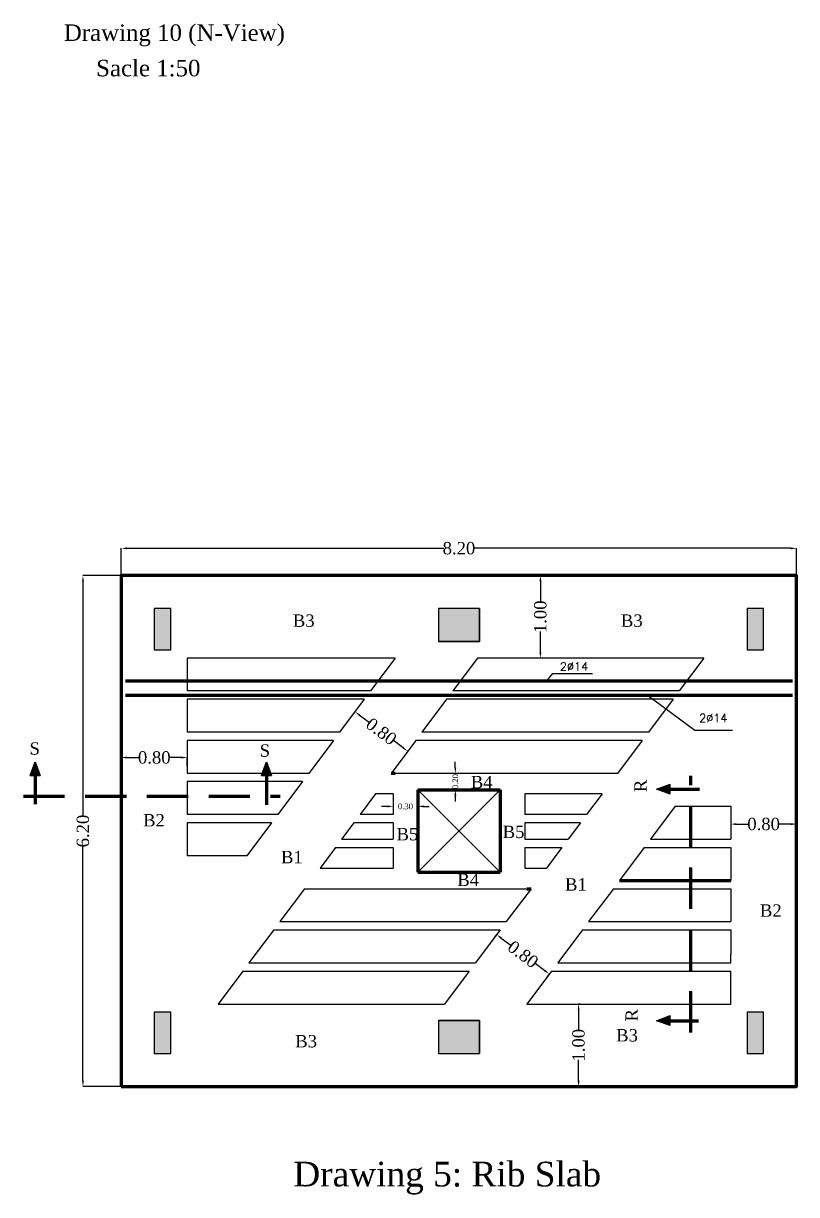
# Model space of a CAD drawing. Extents: x 159757.6 to 159806.1, y 183469.7 to 183536.
# Drawn here: x 159781.92 to 159791.31, y 183503.22 to 183517.44 of the extents above; entities that cross this region are included whole.
import ezdxf

# ---------------------------------------------------------------- set-up
doc = ezdxf.new("R2010")
doc.units = 0
doc.header["$MEASUREMENT"] = 0
doc.header["$PDSIZE"] = 2
doc.linetypes.add('DASHED', pattern=[0.75, 0.5, -0.25])
doc.linetypes.add('HIDDEN', pattern=[0.375, 0.25, -0.125])
doc.layers.add('DIM6', color=180, linetype='Continuous')
doc.layers.add('M1', color=3, linetype='Continuous')
doc.layers.add('LINE-NUSS', color=255, linetype='Continuous', lineweight=70)
doc.styles.add('ATT', font='TXT')
doc.styles.get("Standard").update_dxf_attribs({"font": 'times.ttf', "height": 0.15})
doc.styles.add('style11', font='times.ttf', dxfattribs={"height": 0.05})
doc.styles.add('style110', font='times.ttf', dxfattribs={"height": 0.07})
doc.styles.add('style13', font='times.ttf', dxfattribs={"height": 0.06})
doc.styles.add('STYLE2', font='romanc.shx', dxfattribs={"height": 50})
doc.dimstyles.new('Copy of dss', dxfattribs={"dimtxt": 0.18, "dimasz": 0.07, "dimexe": 0.18, "dimexo": 0.0625, "dimgap": 0.09, "dimtad": 0, "dimtoh": 1, "dimrnd": 0.05, "dimzin": 0, "dimdsep": 46, "dimtxsty": 'ATT', "dimcen": 0.09, "dimse1": 1, "dimse2": 1, "dimclrd": 8, "dimclrt": 2, "dimadec": 0, "dimazin": 0, "dimtfac": 1, "dimtofl": 0, "dimtmove": 0, "dimatfit": 3, "dimfxl": 0.18, "dimtolj": 1, "dimtzin": 0, "dimarcsym": 0})

# ---------------------------------------------------------------- blocks, each defined once
blk = doc.blocks.new('*D98')
at = {"layer": 'DEFPOINTS', "color": 0, "linetype": 'Continuous', "transparency": 16777216}
for p in [(159791.311, 183511.066), (159783.111, 183510.734), (159791.311, 183510.734)]:
    blk.add_point(p, dxfattribs=at)
at = {"layer": 'DIM6', "color": 0, "linetype": 'Continuous', "lineweight": -2, "transparency": 16777216}
for p, q in [((159783.111, 183510.736), (159783.111, 183511.067)), ((159791.311, 183510.736), (159791.311, 183511.067))]:
    blk.add_line(p, q, dxfattribs=at)
at = {"layer": 'DIM6', "color": 7, "linetype": 'Continuous', "lineweight": -2, "transparency": 16777216}
for p, q in [((159783.181, 183511.066), (159787.028, 183511.066)), ((159791.241, 183511.066), (159787.394, 183511.066))]:
    blk.add_line(p, q, dxfattribs=at)
at = {"layer": 'DIM6', "color": 7, "linetype": 'Continuous', "transparency": 16777216}
for points in [[(159783.181, 183511.077), (159783.181, 183511.054), (159783.111, 183511.066)], [(159791.241, 183511.077), (159791.241, 183511.054), (159791.311, 183511.066)]]:
    blk.add_solid(points, dxfattribs=at)
at = {"layer": 'DIM6', "color": 7, "linetype": 'Continuous', "transparency": 16777216, "insert": (159787.211, 183511.066), "char_height": 0.15, "attachment_point": 5}
blk.add_mtext('\\A1;8.20', dxfattribs=at)
blk = doc.blocks.new('*D99')
at = {"layer": 'DEFPOINTS', "color": 0, "linetype": 'Continuous', "transparency": 16777216}
for p in [(159782.645, 183510.734), (159783.111, 183510.734), (159783.111, 183504.534)]:
    blk.add_point(p, dxfattribs=at)
at = {"layer": 'DIM6', "color": 0, "linetype": 'Continuous', "lineweight": -2, "transparency": 16777216}
for p, q in [((159783.109, 183510.734), (159782.644, 183510.734)), ((159783.109, 183504.534), (159782.644, 183504.534))]:
    blk.add_line(p, q, dxfattribs=at)
at = {"layer": 'DIM6', "color": 7, "linetype": 'Continuous', "lineweight": -2, "transparency": 16777216}
for p, q in [((159782.645, 183510.664), (159782.645, 183507.819)), ((159782.645, 183504.604), (159782.645, 183507.448))]:
    blk.add_line(p, q, dxfattribs=at)
at = {"layer": 'DIM6', "color": 7, "linetype": 'Continuous', "transparency": 16777216}
for points in [[(159782.634, 183510.664), (159782.657, 183510.664), (159782.645, 183510.734)], [(159782.634, 183504.604), (159782.657, 183504.604), (159782.645, 183504.534)]]:
    blk.add_solid(points, dxfattribs=at)
at = {"layer": 'DIM6', "color": 7, "linetype": 'Continuous', "transparency": 16777216, "insert": (159782.645, 183507.634), "char_height": 0.15, "attachment_point": 5, "rotation": 90}
blk.add_mtext('\\A1;6.20', dxfattribs=at)
blk = doc.blocks.new('*D100')
at = {"layer": 'DEFPOINTS', "color": 0, "linetype": 'Continuous', "transparency": 16777216}
for p in [(159788.664, 183505.534), (159788.683, 183505.534), (159788.683, 183504.534)]:
    blk.add_point(p, dxfattribs=at)
at = {"layer": 'DIM6', "color": 0, "linetype": 'Continuous', "lineweight": -2, "transparency": 16777216}
for p, q in [((159788.681, 183505.534), (159788.662, 183505.534)), ((159788.681, 183504.534), (159788.662, 183504.534))]:
    blk.add_line(p, q, dxfattribs=at)
at = {"layer": 'DIM6', "color": 7, "linetype": 'Continuous', "lineweight": -2, "transparency": 16777216}
for p, q in [((159788.664, 183505.464), (159788.664, 183505.21)), ((159788.664, 183504.604), (159788.664, 183504.857))]:
    blk.add_line(p, q, dxfattribs=at)
at = {"layer": 'DIM6', "color": 7, "linetype": 'Continuous', "transparency": 16777216}
for points in [[(159788.652, 183505.464), (159788.676, 183505.464), (159788.664, 183505.534)], [(159788.652, 183504.604), (159788.676, 183504.604), (159788.664, 183504.534)]]:
    blk.add_solid(points, dxfattribs=at)
at = {"layer": 'DIM6', "color": 7, "linetype": 'Continuous', "transparency": 16777216, "insert": (159788.664, 183505.034), "char_height": 0.15, "attachment_point": 5, "rotation": 90}
blk.add_mtext('\\A1;1.00', dxfattribs=at)
blk = doc.blocks.new('*D101')
at = {"layer": 'DEFPOINTS', "color": 0, "linetype": 'Continuous', "transparency": 16777216}
for p in [(159790.511, 183507.749), (159791.311, 183507.749), (159791.311, 183507.718)]:
    blk.add_point(p, dxfattribs=at)
at = {"layer": 'DIM6', "color": 0, "linetype": 'Continuous', "lineweight": -2, "transparency": 16777216}
for p, q in [((159790.511, 183507.747), (159790.511, 183507.716)), ((159791.311, 183507.747), (159791.311, 183507.716))]:
    blk.add_line(p, q, dxfattribs=at)
at = {"layer": 'DIM6', "color": 7, "linetype": 'Continuous', "lineweight": -2, "transparency": 16777216}
for p, q in [((159790.581, 183507.718), (159790.725, 183507.718)), ((159791.241, 183507.718), (159791.097, 183507.718))]:
    blk.add_line(p, q, dxfattribs=at)
at = {"layer": 'DIM6', "color": 7, "linetype": 'Continuous', "transparency": 16777216}
for points in [[(159790.581, 183507.73), (159790.581, 183507.706), (159790.511, 183507.718)], [(159791.241, 183507.73), (159791.241, 183507.706), (159791.311, 183507.718)]]:
    blk.add_solid(points, dxfattribs=at)
at = {"layer": 'DIM6', "color": 7, "linetype": 'Continuous', "transparency": 16777216, "insert": (159790.911, 183507.718), "char_height": 0.15, "attachment_point": 5}
blk.add_mtext('\\A1;0.80', dxfattribs=at)
blk = doc.blocks.new('*D102')
at = {"layer": 'DEFPOINTS', "color": 0, "linetype": 'Continuous', "transparency": 16777216}
for p in [(159787.645, 183506.346), (159788.285, 183505.866), (159788.309, 183505.897)]:
    blk.add_point(p, dxfattribs=at)
at = {"layer": 'DIM6', "color": 0, "linetype": 'Continuous', "lineweight": -2, "transparency": 16777216}
for p, q in [((159787.647, 183506.347), (159787.67, 183506.378)), ((159788.287, 183505.867), (159788.31, 183505.898))]:
    blk.add_line(p, q, dxfattribs=at)
at = {"layer": 'DIM6', "color": 7, "linetype": 'Continuous', "lineweight": -2, "transparency": 16777216}
for p, q in [((159787.725, 183506.335), (159787.84, 183506.248)), ((159788.253, 183505.939), (159788.137, 183506.025))]:
    blk.add_line(p, q, dxfattribs=at)
at = {"layer": 'DIM6', "color": 7, "linetype": 'Continuous', "transparency": 16777216}
for points in [[(159787.732, 183506.344), (159787.718, 183506.326), (159787.669, 183506.377)], [(159788.26, 183505.948), (159788.246, 183505.93), (159788.309, 183505.897)]]:
    blk.add_solid(points, dxfattribs=at)
at = {"layer": 'DIM6', "color": 7, "linetype": 'Continuous', "transparency": 16777216, "insert": (159787.989, 183506.137), "char_height": 0.15, "attachment_point": 5, "rotation": 323.1301}
blk.add_mtext('\\A1;0.80', dxfattribs=at)
blk = doc.blocks.new('*D103')
at = {"layer": 'DEFPOINTS', "color": 0, "linetype": 'Continuous', "transparency": 16777216}
for p in [(159785.952, 183509.088), (159786.588, 183508.602), (159786.592, 183508.608)]:
    blk.add_point(p, dxfattribs=at)
at = {"layer": 'DIM6', "color": 0, "linetype": 'Continuous', "lineweight": -2, "transparency": 16777216}
for p, q in [((159785.951, 183509.087), (159785.947, 183509.081)), ((159786.591, 183508.607), (159786.587, 183508.601))]:
    blk.add_line(p, q, dxfattribs=at)
at = {"layer": 'DIM6', "color": 7, "linetype": 'Continuous', "lineweight": -2, "transparency": 16777216}
for p, q in [((159786.004, 183509.04), (159786.119, 183508.954)), ((159786.532, 183508.644), (159786.417, 183508.731))]:
    blk.add_line(p, q, dxfattribs=at)
at = {"layer": 'DIM6', "color": 7, "linetype": 'Continuous', "transparency": 16777216}
for points in [[(159786.011, 183509.05), (159785.997, 183509.031), (159785.948, 183509.082)], [(159786.539, 183508.654), (159786.525, 183508.635), (159786.588, 183508.602)]]:
    blk.add_solid(points, dxfattribs=at)
at = {"layer": 'DIM6', "color": 7, "linetype": 'Continuous', "transparency": 16777216, "insert": (159786.268, 183508.842), "char_height": 0.15, "attachment_point": 5, "rotation": 323.1301}
blk.add_mtext('\\A1;0.80', dxfattribs=at)
blk = doc.blocks.new('*D104')
at = {"layer": 'DEFPOINTS', "color": 0, "linetype": 'Continuous', "transparency": 16777216}
for p in [(159788.32, 183510.734), (159788.2, 183509.734), (159788.32, 183509.734)]:
    blk.add_point(p, dxfattribs=at)
at = {"layer": 'DIM6', "color": 0, "linetype": 'Continuous', "lineweight": -2, "transparency": 16777216}
for p, q in [((159788.318, 183510.734), (159788.198, 183510.734)), ((159788.318, 183509.734), (159788.198, 183509.734))]:
    blk.add_line(p, q, dxfattribs=at)
at = {"layer": 'DIM6', "color": 7, "linetype": 'Continuous', "lineweight": -2, "transparency": 16777216}
for p, q in [((159788.2, 183510.664), (159788.2, 183510.41)), ((159788.2, 183509.804), (159788.2, 183510.057))]:
    blk.add_line(p, q, dxfattribs=at)
at = {"layer": 'DIM6', "color": 7, "linetype": 'Continuous', "transparency": 16777216}
for points in [[(159788.188, 183510.664), (159788.212, 183510.664), (159788.2, 183510.734)], [(159788.188, 183509.804), (159788.212, 183509.804), (159788.2, 183509.734)]]:
    blk.add_solid(points, dxfattribs=at)
at = {"layer": 'DIM6', "color": 7, "linetype": 'Continuous', "transparency": 16777216, "insert": (159788.2, 183510.234), "char_height": 0.15, "attachment_point": 5, "rotation": 90}
blk.add_mtext('\\A1;1.00', dxfattribs=at)
blk = doc.blocks.new('*D105')
at = {"layer": 'DEFPOINTS', "color": 0, "linetype": 'Continuous', "transparency": 16777216}
for p in [(159783.111, 183508.421), (159783.911, 183508.526), (159783.911, 183508.421)]:
    blk.add_point(p, dxfattribs=at)
at = {"layer": 'DIM6', "color": 0, "linetype": 'Continuous', "lineweight": -2, "transparency": 16777216}
for p, q in [((159783.111, 183508.423), (159783.111, 183508.527)), ((159783.911, 183508.423), (159783.911, 183508.527))]:
    blk.add_line(p, q, dxfattribs=at)
at = {"layer": 'DIM6', "color": 7, "linetype": 'Continuous', "lineweight": -2, "transparency": 16777216}
for p, q in [((159783.181, 183508.526), (159783.325, 183508.526)), ((159783.841, 183508.526), (159783.697, 183508.526))]:
    blk.add_line(p, q, dxfattribs=at)
at = {"layer": 'DIM6', "color": 7, "linetype": 'Continuous', "transparency": 16777216}
for points in [[(159783.181, 183508.538), (159783.181, 183508.514), (159783.111, 183508.526)], [(159783.841, 183508.538), (159783.841, 183508.514), (159783.911, 183508.526)]]:
    blk.add_solid(points, dxfattribs=at)
at = {"layer": 'DIM6', "color": 7, "linetype": 'Continuous', "transparency": 16777216, "insert": (159783.511, 183508.526), "char_height": 0.15, "attachment_point": 5}
blk.add_mtext('\\A1;0.80', dxfattribs=at)
blk = doc.blocks.new('*D106')
at = {"layer": 'DEFPOINTS', "color": 0, "linetype": 'Continuous', "transparency": 16777216}
for p in [(159786.411, 183507.939), (159786.711, 183507.939), (159786.711, 183507.933)]:
    blk.add_point(p, dxfattribs=at)
at = {"layer": 'DIM6', "color": 7, "linetype": 'Continuous', "lineweight": -2, "transparency": 16777216}
for p, q in [((159786.341, 183507.933), (159786.271, 183507.933)), ((159786.781, 183507.933), (159786.851, 183507.933))]:
    blk.add_line(p, q, dxfattribs=at)
at = {"layer": 'DIM6', "color": 0, "linetype": 'Continuous', "lineweight": -2, "transparency": 16777216}
for p, q in [((159786.411, 183507.937), (159786.411, 183507.931)), ((159786.711, 183507.937), (159786.711, 183507.931))]:
    blk.add_line(p, q, dxfattribs=at)
at = {"layer": 'DIM6', "color": 7, "linetype": 'Continuous', "transparency": 16777216}
for points in [[(159786.341, 183507.945), (159786.341, 183507.921), (159786.411, 183507.933)], [(159786.781, 183507.945), (159786.781, 183507.921), (159786.711, 183507.933)]]:
    blk.add_solid(points, dxfattribs=at)
at = {"layer": 'DIM6', "color": 7, "linetype": 'Continuous', "transparency": 16777216, "insert": (159786.561, 183507.933), "char_height": 0.07, "attachment_point": 5, "style": 'style110'}
blk.add_mtext('\\A1;0.30', dxfattribs=at)
blk = doc.blocks.new('*D107')
at = {"layer": 'DEFPOINTS', "color": 0, "linetype": 'Continuous', "transparency": 16777216}
for p in [(159787.167, 183508.334), (159787.207, 183508.334), (159787.207, 183508.134)]:
    blk.add_point(p, dxfattribs=at)
at = {"layer": 'DIM6', "color": 7, "linetype": 'Continuous', "lineweight": -2, "transparency": 16777216}
for p, q in [((159787.167, 183508.404), (159787.167, 183508.474)), ((159787.167, 183508.064), (159787.167, 183507.994))]:
    blk.add_line(p, q, dxfattribs=at)
at = {"layer": 'DIM6', "color": 0, "linetype": 'Continuous', "lineweight": -2, "transparency": 16777216}
for p, q in [((159787.205, 183508.334), (159787.166, 183508.334)), ((159787.205, 183508.134), (159787.166, 183508.134))]:
    blk.add_line(p, q, dxfattribs=at)
at = {"layer": 'DIM6', "color": 7, "linetype": 'Continuous', "transparency": 16777216}
for points in [[(159787.156, 183508.404), (159787.179, 183508.404), (159787.167, 183508.334)], [(159787.156, 183508.064), (159787.179, 183508.064), (159787.167, 183508.134)]]:
    blk.add_solid(points, dxfattribs=at)
at = {"layer": 'DIM6', "color": 7, "linetype": 'Continuous', "transparency": 16777216, "insert": (159787.167, 183508.234), "char_height": 0.07, "attachment_point": 5, "rotation": 90, "style": 'style110'}
blk.add_mtext('\\A1;0.20', dxfattribs=at)

msp = doc.modelspace()

# ---------------------------------------------------------------- hatches: boundary and pattern name
at = {"layer": 'DIM6', "linetype": 'Continuous'}
h = msp.add_hatch(color=7, dxfattribs=at)
h.paths.add_polyline_path([(159783.511, 183509.834), (159783.711, 183509.834), (159783.711, 183510.334), (159783.511, 183510.334)])
h.paths.add_polyline_path([(159786.961, 183509.934), (159787.461, 183509.934), (159787.461, 183510.334), (159786.961, 183510.334)])
h.paths.add_polyline_path([(159790.711, 183509.834), (159790.911, 183509.834), (159790.911, 183510.334), (159790.711, 183510.334)])
h.paths.add_polyline_path([(159790.711, 183504.934), (159790.911, 183504.934), (159790.911, 183505.434), (159790.711, 183505.434)])
h.paths.add_polyline_path([(159786.961, 183504.934), (159787.461, 183504.934), (159787.461, 183505.334), (159786.961, 183505.334)])
h.paths.add_polyline_path([(159783.511, 183504.934), (159783.711, 183504.934), (159783.711, 183505.434), (159783.511, 183505.434)])
for points in [[(159782.064, 183508.473), (159782.125, 183508.309), (159782.004, 183508.309)], [(159784.873, 183508.473), (159784.933, 183508.309), (159784.813, 183508.309)], [(159789.611, 183508.141), (159789.775, 183508.201), (159789.775, 183508.081)], [(159789.611, 183505.332), (159789.775, 183505.393), (159789.775, 183505.272)]]:
    msp.add_hatch(color=7, dxfattribs=at).paths.add_polyline_path(points)

# ---------------------------------------------------------------- linework, layer by layer
at = {"layer": 'DIM6', "color": 7, "linetype": 'Continuous'}
for p, q in [((159786.961, 183510.334), (159786.961, 183509.934)), ((159787.461, 183510.334), (159787.461, 183509.934)), ((159787.461, 183509.934), (159786.961, 183509.934)), ((159783.911, 183509.734), (159783.911, 183509.334)), ((159786.436, 183509.734), (159783.911, 183509.734)), ((159786.436, 183509.734), (159786.136, 183509.334)), ((159787.436, 183509.734), (159787.136, 183509.334)), ((159790.186, 183509.734), (159787.436, 183509.734)), ((159790.186, 183509.734), (159789.886, 183509.334)), ((159788.277, 183509.457), (159788.351, 183509.546)), ((159788.351, 183509.546), (159788.833, 183509.546)), ((159786.136, 183509.334), (159783.911, 183509.334)), ((159789.886, 183509.334), (159787.136, 183509.334)), ((159789.501, 183509.283), (159790.075, 183508.858)), ((159786.061, 183509.234), (159783.911, 183509.234)), ((159783.911, 183509.234), (159783.911, 183508.834)), ((159786.061, 183509.234), (159785.761, 183508.834)), ((159787.061, 183509.234), (159786.761, 183508.834)), ((159789.811, 183509.234), (159787.061, 183509.234)), ((159789.811, 183509.234), (159789.511, 183508.834)), ((159790.075, 183508.858), (159790.534, 183508.858)), ((159785.761, 183508.834), (159783.911, 183508.834)), ((159785.686, 183508.734), (159783.911, 183508.734)), ((159783.911, 183508.734), (159783.911, 183508.334)), ((159785.686, 183508.734), (159785.386, 183508.334)), ((159786.686, 183508.734), (159786.386, 183508.334)), ((159789.436, 183508.734), (159786.686, 183508.734)), ((159789.511, 183508.834), (159786.761, 183508.834)), ((159789.436, 183508.734), (159789.136, 183508.334)), ((159782.004, 183508.309), (159782.064, 183508.473)), ((159782.064, 183508.473), (159782.125, 183508.309)), ((159784.813, 183508.309), (159784.873, 183508.473)), ((159784.873, 183508.473), (159784.933, 183508.309)), ((159785.386, 183508.334), (159783.911, 183508.334)), ((159789.136, 183508.334), (159786.386, 183508.334)), ((159785.311, 183508.234), (159783.911, 183508.234)), ((159783.911, 183508.234), (159783.911, 183507.834)), ((159785.311, 183508.234), (159785.011, 183507.834)), ((159787.711, 183508.134), (159786.711, 183507.134)), ((159786.711, 183508.134), (159787.711, 183507.134)), ((159789.611, 183508.141), (159789.775, 183508.201)), ((159789.775, 183508.081), (159789.611, 183508.141)), ((159786.199, 183508.084), (159786.011, 183507.834)), ((159786.411, 183508.084), (159786.199, 183508.084)), ((159786.411, 183508.084), (159786.411, 183507.834)), ((159788.011, 183508.084), (159788.011, 183507.834)), ((159788.949, 183508.084), (159788.011, 183508.084)), ((159788.949, 183508.084), (159788.761, 183507.834)), ((159789.836, 183507.934), (159789.536, 183507.534)), ((159789.836, 183507.934), (159790.511, 183507.934)), ((159790.511, 183507.934), (159790.511, 183507.534)), ((159785.011, 183507.834), (159783.911, 183507.834)), ((159784.936, 183507.734), (159783.911, 183507.734)), ((159783.911, 183507.734), (159783.911, 183507.334)), ((159784.936, 183507.734), (159784.636, 183507.334)), ((159785.936, 183507.734), (159785.786, 183507.534)), ((159786.411, 183507.734), (159785.936, 183507.734)), ((159786.411, 183507.834), (159786.011, 183507.834)), ((159786.411, 183507.734), (159786.411, 183507.534)), ((159788.761, 183507.834), (159788.011, 183507.834)), ((159788.686, 183507.734), (159788.011, 183507.734)), ((159788.011, 183507.734), (159788.011, 183507.534)), ((159788.686, 183507.734), (159788.536, 183507.534)), ((159785.711, 183507.434), (159785.524, 183507.184)), ((159785.711, 183507.434), (159786.411, 183507.434)), ((159785.786, 183507.534), (159786.411, 183507.534)), ((159786.411, 183507.434), (159786.411, 183507.184)), ((159788.011, 183507.534), (159788.536, 183507.534)), ((159788.011, 183507.434), (159788.461, 183507.434)), ((159788.011, 183507.434), (159788.011, 183507.184)), ((159788.461, 183507.434), (159788.274, 183507.184)), ((159789.461, 183507.434), (159789.161, 183507.034)), ((159789.461, 183507.434), (159790.511, 183507.434)), ((159789.536, 183507.534), (159790.511, 183507.534)), ((159790.511, 183507.434), (159790.511, 183507.034)), ((159784.636, 183507.334), (159783.911, 183507.334)), ((159785.524, 183507.184), (159786.411, 183507.184)), ((159788.011, 183507.184), (159788.274, 183507.184)), ((159785.336, 183506.934), (159785.036, 183506.534)), ((159785.336, 183506.934), (159788.086, 183506.934)), ((159788.086, 183506.934), (159787.786, 183506.534)), ((159789.086, 183506.934), (159788.786, 183506.534)), ((159789.086, 183506.934), (159790.511, 183506.934)), ((159790.511, 183506.934), (159790.511, 183506.534)), ((159784.961, 183506.434), (159784.661, 183506.034)), ((159784.961, 183506.434), (159787.711, 183506.434)), ((159785.036, 183506.534), (159787.786, 183506.534)), ((159787.711, 183506.434), (159787.411, 183506.034)), ((159788.711, 183506.434), (159788.411, 183506.034)), ((159788.711, 183506.434), (159790.511, 183506.434)), ((159788.786, 183506.534), (159790.511, 183506.534)), ((159790.511, 183506.434), (159790.511, 183506.134)), ((159784.661, 183506.034), (159787.411, 183506.034)), ((159788.411, 183506.034), (159790.511, 183506.034)), ((159790.511, 183506.034), (159790.511, 183506.134)), ((159784.586, 183505.934), (159784.286, 183505.534)), ((159784.586, 183505.934), (159787.336, 183505.934)), ((159787.336, 183505.934), (159787.036, 183505.534)), ((159788.336, 183505.934), (159788.036, 183505.534)), ((159788.336, 183505.934), (159790.511, 183505.934)), ((159790.511, 183505.534), (159790.511, 183505.934)), ((159784.286, 183505.534), (159787.036, 183505.534)), ((159788.036, 183505.534), (159790.511, 183505.534)), ((159786.961, 183505.334), (159787.461, 183505.334)), ((159786.961, 183505.334), (159786.961, 183504.934)), ((159787.461, 183505.334), (159787.461, 183504.934)), ((159789.611, 183505.332), (159789.775, 183505.393)), ((159789.775, 183505.272), (159789.611, 183505.332))]:
    msp.add_line(p, q, dxfattribs=at)
at = {"layer": 'DIM6', "color": 7, "linetype": 'HIDDEN'}
msp.add_lwpolyline([(159791.311, 183509.134), (159791.311, 183510.734), (159783.111, 183510.734), (159783.111, 183504.534), (159791.311, 183504.534), (159791.311, 183506.134)], dxfattribs=at)
at = {"layer": 'DIM6', "color": 7, "linetype": 'Continuous'}
for points in [[(159783.511, 183509.834), (159783.711, 183509.834), (159783.711, 183510.334), (159783.511, 183510.334)], [(159786.961, 183509.934), (159787.461, 183509.934), (159787.461, 183510.334), (159786.961, 183510.334)], [(159790.711, 183509.834), (159790.911, 183509.834), (159790.911, 183510.334), (159790.711, 183510.334)], [(159783.511, 183504.934), (159783.711, 183504.934), (159783.711, 183505.434), (159783.511, 183505.434)], [(159790.711, 183504.934), (159790.911, 183504.934), (159790.911, 183505.434), (159790.711, 183505.434)], [(159786.961, 183504.934), (159787.461, 183504.934), (159787.461, 183505.334), (159786.961, 183505.334)]]:
    msp.add_lwpolyline(points, close=True, dxfattribs=at)
for points in [[(159782.004, 183508.309), (159782.125, 183508.309)], [(159784.813, 183508.309), (159784.933, 183508.309)], [(159789.775, 183508.081), (159789.775, 183508.201)], [(159789.775, 183505.272), (159789.775, 183505.393)]]:
    msp.add_lwpolyline(points, dxfattribs=at)
at = {"layer": 'LINE-NUSS', "color": 7, "linetype": 'Continuous'}
for p, q in [((159783.161, 183509.457), (159791.261, 183509.457)), ((159783.161, 183509.283), (159791.261, 183509.283)), ((159782.064, 183508.309), (159782.064, 183507.962)), ((159784.873, 183508.309), (159784.873, 183507.951)), ((159786.436, 183508.334), (159786.386, 183508.334)), ((159786.711, 183508.134), (159787.711, 183508.134)), ((159786.711, 183508.134), (159786.711, 183507.134)), ((159787.711, 183508.134), (159787.711, 183507.134)), ((159789.775, 183508.141), (159790.133, 183508.141)), ((159786.711, 183507.134), (159787.711, 183507.134)), ((159789.161, 183507.034), (159790.511, 183507.034)), ((159788.036, 183506.934), (159788.086, 183506.934)), ((159789.775, 183505.332), (159790.122, 183505.332))]:
    msp.add_line(p, q, dxfattribs=at)
at = {"layer": 'LINE-NUSS', "color": 7, "linetype": 'DASHED'}
for p, q in [((159790.027, 183505.19), (159790.027, 183508.305)), ((159781.922, 183508.057), (159785.038, 183508.057))]:
    msp.add_line(p, q, dxfattribs=at)
at = {"layer": 'LINE-NUSS', "color": 7, "linetype": 'Continuous'}
msp.add_lwpolyline([(159783.111, 183504.534), (159791.311, 183504.534), (159791.311, 183510.734), (159783.111, 183510.734)], close=True, dxfattribs=at)

# ---------------------------------------------------------------- texts
at = {"layer": 'DIM6', "color": 7, "linetype": 'Continuous'}
for s, height, style, p in [('Drawing 10 (N-View)', 0.2, 'style13', (159782.413, 183517.225)), ('Sacle 1:50', 0.2, 'style13', (159782.805, 183516.795)), ('B3', 0.15, 'style11', (159785.194, 183510.113)), ('B3', 0.15, 'style11', (159789.178, 183510.113)), ('B4', 0.15, 'style11', (159787.355, 183508.153)), ('B2', 0.15, 'style11', (159783.375, 183507.69)), ('B5', 0.15, 'style11', (159786.453, 183507.521)), ('B5', 0.15, 'style11', (159787.742, 183507.549)), ('B1', 0.15, 'style11', (159785.05, 183507.243)), ('B4', 0.15, 'style11', (159787.191, 183506.967)), ('B1', 0.15, 'style11', (159788.499, 183506.911)), ('B2', 0.15, 'style11', (159790.866, 183506.594)), ('B3', 0.15, 'style11', (159785.223, 183505.008)), ('B3', 0.15, 'style11', (159789.12, 183505.08))]:
    msp.add_text(s, height=height, dxfattribs=dict(at, style=style)).set_placement(p)
for s, height, p in [('S', 0.15, (159781.996, 183508.561)), ('S', 0.15, (159784.791, 183508.536)), ('Drawing 5: Rib Slab', 0.3, (159785.199, 183503.32))]:
    msp.add_text(s, height=height, dxfattribs=at).set_placement(p)
for p in [(159789.49, 183508.107), (159789.383, 183505.323)]:
    msp.add_text('R', height=0.15, rotation=90, dxfattribs=at).set_placement(p)
at = {"layer": 'M1', "color": 0, "linetype": 'ByBlock', "style": 'STYLE2'}
for p in [(159788.437, 183509.581), (159790.128, 183508.955)]:
    msp.add_text('2%%C14', height=0.1, dxfattribs=at).set_placement(p)

# ---------------------------------------------------------------- dimensions: what is measured, and where the dimension line sits
at = {"layer": 'DIM6', "color": 7, "linetype": 'Continuous'}
for p1, p2, distance, override, picture, middle in [((159783.111, 183510.734), (159791.311, 183510.734), 0.332, {"dimtxt": 0.05, "dimexe": 0.0015, "dimexo": 0.002, "dimgap": 0, "dimtoh": 0, "dimtxsty": 'Standard', "dimse1": 0, "dimse2": 0, "dimclrd": 7, "dimclrt": 7, "dimfxl": 0}, '*D98', (159787.211, 183511.066)), ((159783.111, 183504.534), (159783.111, 183510.734), 0.466, {"dimtxt": 0.05, "dimexe": 0.0015, "dimexo": 0.002, "dimgap": 0, "dimtoh": 0, "dimtxsty": 'Standard', "dimse1": 0, "dimse2": 0, "dimclrd": 7, "dimclrt": 7, "dimfxl": 0}, '*D99', (159782.645, 183507.634)), ((159788.32, 183510.734), (159788.32, 183509.734), -0.12, {"dimtxt": 0.05, "dimexe": 0.0015, "dimexo": 0.002, "dimgap": 0, "dimtoh": 0, "dimtxsty": 'Standard', "dimse1": 0, "dimse2": 0, "dimclrd": 7, "dimclrt": 7, "dimfxl": 0}, '*D104', (159788.2, 183510.234)), ((159785.952, 183509.088), (159786.592, 183508.608), -0.007, {"dimtxt": 0.05, "dimexe": 0.0015, "dimexo": 0.002, "dimgap": 0, "dimtoh": 0, "dimtxsty": 'Standard', "dimse1": 0, "dimse2": 0, "dimclrd": 7, "dimclrt": 7, "dimfxl": 0}, '*D103', (159786.268, 183508.842)), ((159783.111, 183508.421), (159783.911, 183508.421), 0.105, {"dimtxt": 0.05, "dimexe": 0.0015, "dimexo": 0.002, "dimgap": 0, "dimtoh": 0, "dimtxsty": 'Standard', "dimse1": 0, "dimse2": 0, "dimclrd": 7, "dimclrt": 7, "dimfxl": 0}, '*D105', (159783.511, 183508.526)), ((159787.207, 183508.134), (159787.207, 183508.334), 0.039, {"dimtxt": 0.05, "dimexe": 0.0015, "dimexo": 0.002, "dimgap": 0, "dimtoh": 0, "dimtxsty": 'style110', "dimse1": 0, "dimse2": 0, "dimclrd": 7, "dimclrt": 7, "dimfxl": 0}, '*D107', (159787.167, 183508.234)), ((159786.411, 183507.939), (159786.711, 183507.939), -0.006, {"dimtxt": 0.05, "dimexe": 0.0015, "dimexo": 0.002, "dimgap": 0, "dimtoh": 0, "dimtxsty": 'style110', "dimse1": 0, "dimse2": 0, "dimclrd": 7, "dimclrt": 7, "dimfxl": 0}, '*D106', (159786.561, 183507.933)), ((159790.511, 183507.749), (159791.311, 183507.749), -0.031, {"dimtxt": 0.05, "dimexe": 0.0015, "dimexo": 0.002, "dimgap": 0, "dimtoh": 0, "dimtxsty": 'Standard', "dimse1": 0, "dimse2": 0, "dimclrd": 7, "dimclrt": 7, "dimfxl": 0}, '*D101', (159790.911, 183507.718)), ((159787.645, 183506.346), (159788.285, 183505.866), 0.039, {"dimtxt": 0.05, "dimexe": 0.0015, "dimexo": 0.002, "dimgap": 0, "dimtoh": 0, "dimtxsty": 'Standard', "dimse1": 0, "dimse2": 0, "dimclrd": 7, "dimclrt": 7, "dimfxl": 0}, '*D102', (159787.989, 183506.137)), ((159788.683, 183504.534), (159788.683, 183505.534), 0.019, {"dimtxt": 0.05, "dimexe": 0.0015, "dimexo": 0.002, "dimgap": 0, "dimtoh": 0, "dimtxsty": 'Standard', "dimse1": 0, "dimse2": 0, "dimclrd": 7, "dimclrt": 7, "dimfxl": 0}, '*D100', (159788.664, 183505.034))]:
    dim = msp.add_aligned_dim(p1=p1, p2=p2, distance=distance, dimstyle='Copy of dss', override=override, dxfattribs=at)
    dim.commit()
    dim.dimension.update_dxf_attribs({"geometry": picture, "text_midpoint": middle})

doc.saveas('drawing.dxf')
